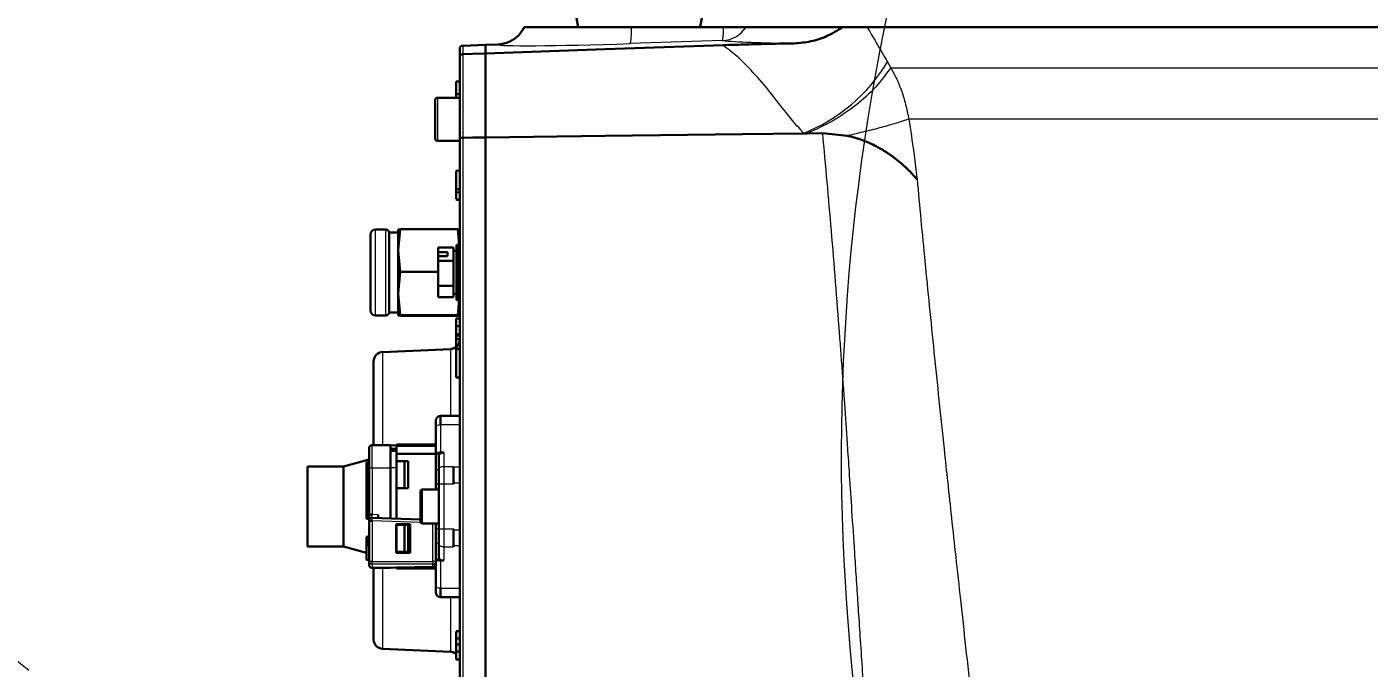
# Model space of a CAD drawing. Header units: millimetres. Extents: x 0 to 8400, y 0 to 5940.
# Drawn here: x 2129.8 to 2351.3, y 3941.1 to 4046.9 of the extents above; entities that cross this region are included whole.
import ezdxf

# ---------------------------------------------------------------- set-up
doc = ezdxf.new("R2010")
doc.units = ezdxf.units.MM
doc.linetypes.add('CENTERX2', pattern=[20.32, 12.7, -2.54, 2.54, -2.54])
doc.styles.get("Standard").update_dxf_attribs({"font": 'times.ttf', "width": 2, "height": 50})
doc.dimstyles.new('ISO-25', dxfattribs={"dimtxt": 40, "dimasz": 40, "dimexe": 1.25, "dimexo": 0.625, "dimtad": 1, "dimtxsty": 'Standard', "dimcen": 2.5, "dimclrd": 1, "dimclrt": 1, "dimadec": 0, "dimazin": 0, "dimtfac": 1, "dimtmove": 0, "dimatfit": 3, "dimfxl": 1, "dimarcsym": 0})

# ---------------------------------------------------------------- blocks, each defined once
blk = doc.blocks.new('*D12')
at = {"color": 0, "lineweight": -2, "transparency": 16777216}
for p, q in [((1654.47, 4228.38), (1654.47, 3073.55)), ((2367.71, 3824.18), (2367.71, 3073.55))]:
    blk.add_line(p, q, dxfattribs=at)
at = {"color": 1, "lineweight": -2, "transparency": 16777216}
blk.add_line((1694.47, 3074.8), (2327.71, 3074.8), dxfattribs=at)
at = {"color": 1, "lineweight": 25, "transparency": 16777216}
for points in [[(1694.47, 3081.47), (1694.47, 3068.13), (1654.47, 3074.8)], [(2327.71, 3081.47), (2327.71, 3068.13), (2367.71, 3074.8)]]:
    blk.add_solid(points, dxfattribs=at)
at = {"layer": 'Defpoints', "color": 0, "lineweight": 25, "transparency": 16777216}
for p in [(1654.47, 4229.01), (2367.71, 3824.8), (2367.71, 3074.8)]:
    blk.add_point(p, dxfattribs=at)
at = {"color": 1, "lineweight": 25, "transparency": 16777216, "insert": (2011.09, 3095.83), "char_height": 40, "attachment_point": 5}
blk.add_mtext('703', dxfattribs=at)

msp = doc.modelspace()

# ---------------------------------------------------------------- linework, layer by layer
at = {"color": 7, "linetype": 'Continuous', "lineweight": 30}
for p, q in [((2219.676, 4052.945), (2220.791, 4046.861)), ((2240.868, 4046.861), (2241.983, 4052.945)), ((2229.554, 4046.861), (2244.743, 4046.861)), ((2244.743, 4046.861), (2248.477, 4046.861)), ((2363.503, 4046.861), (2268.43, 4046.861)), ((2207.459, 4043.995), (2205.48, 4043.926)), ((2201.222, 4041.894), (2201.222, 4043.287)), ((2201.711, 4043.794), (2205.48, 4043.926)), ((2205.48, 4043.926), (2205.48, 4042.528)), ((2201.222, 4035.201), (2197.572, 4035.201)), ((2200.613, 4035.201), (2200.613, 4035.776)), ((2197.166, 4028.509), (2197.166, 4034.795)), ((2205.48, 4028.649), (2205.48, 3840.581)), ((2257.926, 4029.322), (2258.55, 4029.33)), ((2258.55, 4029.33), (2261.125, 4029.363)), ((2261.125, 4029.363), (2265.173, 4028.936)), ((2197.572, 4028.103), (2201.222, 4028.103)), ((2201.222, 3840.581), (2201.222, 4028.414)), ((2200.613, 4023.155), (2201.222, 4023.176)), ((2200.613, 4023.155), (2200.613, 4020.111)), ((2200.613, 4020.111), (2201.222, 4020.132)), ((2200.613, 4020.111), (2200.613, 4019.606)), ((2200.613, 4019.606), (2201.222, 4019.585)), ((2200.613, 4019.606), (2200.613, 4018.449)), ((2200.613, 4018.449), (2201.222, 4018.428)), ((2189.054, 4013.464), (2187.331, 4013.464)), ((2191.082, 4012.957), (2189.561, 4012.957)), ((2189.561, 4006.366), (2189.561, 4012.957)), ((2191.376, 4013.529), (2191.082, 4010.014)), ((2191.082, 4013.463), (2191.376, 4013.529)), ((2191.082, 4013.465), (2191.082, 4013.464)), ((2191.082, 4013.463), (2191.082, 4010.014)), ((2200.928, 4013.529), (2191.376, 4013.529)), ((2200.928, 4013.529), (2201.14, 4010.986)), ((2201.222, 4013.463), (2200.928, 4013.529)), ((2201.222, 4013.464), (2201.222, 4013.465)), ((2186.519, 4006.366), (2186.519, 4012.653)), ((2201.026, 4010.922), (2200.715, 4010.911)), ((2200.715, 4006.366), (2200.715, 4010.911)), ((2191.082, 4010.014), (2191.082, 4002.917)), ((2191.082, 4010.014), (2191.376, 4006.498)), ((2200.208, 4010.461), (2197.673, 4010.461)), ((2197.673, 4010.461), (2197.673, 4009.692)), ((2197.673, 4009.692), (2199.194, 4009.692)), ((2197.673, 4009.692), (2197.673, 4009.043)), ((2199.194, 4009.043), (2197.673, 4009.043)), ((2197.673, 4009.043), (2197.673, 4008.274)), ((2199.194, 4009.692), (2199.194, 4009.043)), ((2200.208, 4010.461), (2200.208, 4009.368)), ((2200.715, 4009.915), (2200.208, 4009.915)), ((2200.208, 4009.368), (2200.208, 4008.274)), ((2186.519, 4000.079), (2186.519, 4006.366)), ((2189.561, 3999.775), (2189.561, 4006.366)), ((2191.376, 4006.498), (2191.082, 4002.917)), ((2191.376, 4006.498), (2197.673, 4006.498)), ((2200.208, 4008.274), (2197.673, 4008.274)), ((2197.673, 4008.274), (2197.673, 4004.18)), ((2200.208, 4008.274), (2200.208, 4006.227)), ((2200.715, 4001.821), (2200.715, 4006.366)), ((2200.208, 4004.18), (2197.673, 4004.18)), ((2197.673, 4004.18), (2197.673, 4002.271)), ((2200.208, 4006.227), (2200.208, 4004.18)), ((2200.208, 4004.18), (2200.208, 4003.225)), ((2191.082, 4002.917), (2191.376, 3999.335)), ((2191.082, 4002.917), (2191.082, 3999.269)), ((2200.208, 4002.271), (2197.673, 4002.271)), ((2200.208, 4003.225), (2200.208, 4002.271)), ((2200.208, 4002.817), (2200.715, 4002.817)), ((2189.561, 3999.775), (2191.082, 3999.775)), ((2200.715, 4001.821), (2201.026, 4001.81)), ((2201.128, 4001.774), (2200.928, 3999.335)), ((2187.331, 3999.268), (2189.054, 3999.268)), ((2191.376, 3999.335), (2191.082, 3999.269)), ((2191.082, 3999.269), (2191.376, 3999.203)), ((2191.082, 3999.268), (2191.082, 3999.267)), ((2200.928, 3999.335), (2191.376, 3999.335)), ((2200.928, 3999.203), (2191.376, 3999.203)), ((2200.928, 3999.335), (2201.222, 3999.269)), ((2201.222, 3999.269), (2200.928, 3999.203)), ((2201.222, 3999.267), (2201.222, 3999.268)), ((2200.613, 3995.364), (2201.222, 3995.374)), ((2200.613, 3995.364), (2200.613, 3994.114)), ((2199.77, 3993.729), (2188.479, 3993.21)), ((2200.613, 3994.114), (2200.679, 3994.112)), ((2200.613, 3993.75), (2201.222, 3993.772)), ((2200.613, 3993.75), (2200.613, 3993.689)), ((2200.613, 3993.689), (2201.222, 3993.711)), ((2200.613, 3993.689), (2200.613, 3989.044)), ((2187.026, 3977.87), (2187.026, 3991.726)), ((2200.613, 3989.044), (2201.222, 3989.023)), ((2198.079, 3982.686), (2198.079, 3981.237)), ((2201.222, 3982.686), (2198.079, 3982.686)), ((2197.267, 3976.134), (2197.267, 3980.716)), ((2189.815, 3977.87), (2186.773, 3977.87)), ((2190.778, 3977.809), (2187.792, 3977.87)), ((2189.815, 3977.87), (2189.815, 3974.118)), ((2190.778, 3977.971), (2197.267, 3977.971)), ((2190.778, 3977.971), (2190.778, 3977.699)), ((2190.778, 3976.45), (2190.778, 3977.699)), ((2182.06, 3974.343), (2186.266, 3975.47)), ((2186.266, 3974.118), (2186.266, 3977.363)), ((2189.815, 3976.906), (2190.778, 3976.906)), ((2190.778, 3976.45), (2197.267, 3976.45)), ((2190.778, 3965.75), (2190.778, 3976.45)), ((2197.267, 3973.722), (2197.267, 3976.134)), ((2197.774, 3976.134), (2197.774, 3973.842)), ((2198.079, 3976.655), (2198.586, 3976.655)), ((2176.126, 3961.117), (2176.126, 3974.343)), ((2176.126, 3974.343), (2182.06, 3974.343)), ((2182.06, 3961.117), (2182.06, 3974.343)), ((2185.86, 3973.641), (2185.86, 3974.948)), ((2185.86, 3973.558), (2185.86, 3973.641)), ((2186.266, 3975.049), (2185.962, 3975.049)), ((2185.962, 3975.049), (2185.962, 3975.049)), ((2185.962, 3973.463), (2185.962, 3973.334)), ((2185.962, 3965.769), (2185.962, 3973.334)), ((2186.266, 3966.397), (2186.266, 3974.118)), ((2189.815, 3974.118), (2189.815, 3965.783)), ((2190.803, 3975.233), (2190.803, 3970.772)), ((2190.803, 3975.233), (2192.096, 3975.233)), ((2192.096, 3975.233), (2192.096, 3970.772)), ((2192.705, 3975.233), (2192.096, 3975.233)), ((2192.705, 3975.233), (2192.705, 3970.772)), ((2197.267, 3971.431), (2197.267, 3973.722)), ((2200.208, 3974.364), (2200.208, 3974.223)), ((2200.208, 3974.223), (2200.208, 3971.615)), ((2197.267, 3970.518), (2197.267, 3971.431)), ((2197.774, 3971.431), (2197.774, 3964.029)), ((2200.208, 3971.615), (2200.208, 3971.431)), ((2192.096, 3970.772), (2190.803, 3970.772)), ((2192.705, 3970.772), (2192.096, 3970.772)), ((2194.732, 3967.73), (2194.732, 3970.214)), ((2197.774, 3970.518), (2195.037, 3970.518)), ((2194.732, 3965.246), (2194.732, 3967.73)), ((2185.962, 3965.709), (2186.266, 3965.709)), ((2186.773, 3966.397), (2186.266, 3966.397)), ((2186.266, 3958.666), (2186.266, 3965.382)), ((2186.791, 3965.889), (2194.732, 3965.612)), ((2187.787, 3966.361), (2187.787, 3965.854)), ((2190.727, 3964.84), (2193.071, 3964.84)), ((2190.727, 3960.075), (2190.727, 3964.84)), ((2190.778, 3960.075), (2190.778, 3964.84)), ((2190.803, 3964.688), (2190.803, 3960.227)), ((2190.803, 3964.688), (2192.096, 3964.688)), ((2192.096, 3964.688), (2192.096, 3960.227)), ((2192.096, 3964.688), (2192.705, 3964.688)), ((2192.705, 3964.688), (2192.705, 3960.227)), ((2192.872, 3960.075), (2192.872, 3964.84)), ((2193.071, 3964.84), (2193.071, 3960.075)), ((2195.037, 3964.942), (2197.774, 3964.942)), ((2197.267, 3964.029), (2197.267, 3964.942)), ((2185.86, 3962.66), (2185.86, 3962.616)), ((2185.86, 3961.234), (2185.86, 3962.616)), ((2185.962, 3962.762), (2186.266, 3962.762)), ((2197.267, 3961.738), (2197.267, 3964.029)), ((2200.208, 3964.029), (2200.208, 3963.845)), ((2200.208, 3963.845), (2200.208, 3961.237)), ((2182.06, 3961.117), (2176.126, 3961.117)), ((2185.86, 3960.099), (2182.06, 3961.117)), ((2185.962, 3961.342), (2186.266, 3961.342)), ((2193.071, 3960.075), (2190.727, 3960.075)), ((2192.096, 3960.227), (2190.803, 3960.227)), ((2192.705, 3960.227), (2192.096, 3960.227)), ((2197.267, 3959.326), (2197.267, 3961.738)), ((2197.774, 3961.618), (2197.774, 3959.326)), ((2200.208, 3961.237), (2200.208, 3961.096)), ((2186.266, 3958.909), (2185.962, 3958.909)), ((2186.266, 3958.097), (2186.266, 3958.666)), ((2187.787, 3957.59), (2186.773, 3957.59)), ((2187.026, 3945.762), (2187.026, 3957.59)), ((2189.815, 3957.59), (2187.787, 3957.59)), ((2187.792, 3957.59), (2196.821, 3957.772)), ((2189.815, 3957.631), (2189.815, 3957.59)), ((2190.778, 3957.489), (2190.778, 3957.651)), ((2197.267, 3959.326), (2197.267, 3954.744)), ((2198.586, 3958.805), (2198.079, 3958.805)), ((2197.267, 3957.489), (2190.778, 3957.489)), ((2198.079, 3954.223), (2198.079, 3952.774)), ((2197.931, 3952.788), (2198.079, 3952.798)), ((2201.222, 3952.774), (2198.079, 3952.774)), ((2200.613, 3947.179), (2201.222, 3947.2)), ((2188.479, 3944.268), (2199.77, 3943.764)), ((2200.613, 3943.828), (2201.222, 3943.828)), ((2201.222, 3942.212), (2201.203, 3942.453)), ((2201.222, 3942.212), (2201.203, 3942.453))]:
    msp.add_line(p, q, dxfattribs=at)
at = {"color": 8, "linetype": 'Continuous', "lineweight": 15}
for p, q in [((2244.557, 4044.654), (2229.366, 4044.149)), ((2201.711, 4043.794), (2201.711, 4042.397)), ((2271.798, 4041.133), (2272.326, 4040.169)), ((2272.326, 4040.169), (2363.503, 4040.169)), ((2197.572, 4035.201), (2197.572, 4028.251)), ((2363.513, 4031.681), (2275.325, 4031.681)), ((2201.711, 4028.601), (2201.711, 3840.581)), ((2197.572, 4028.251), (2197.572, 4028.103)), ((2187.331, 4006.366), (2187.331, 4013.464)), ((2189.054, 4006.366), (2189.054, 4013.464)), ((2201.026, 4006.366), (2201.026, 4010.922)), ((2187.331, 3999.268), (2187.331, 4006.366)), ((2189.054, 3999.268), (2189.054, 4006.366)), ((2201.026, 4001.81), (2201.026, 4006.366)), ((2188.494, 3993.158), (2188.494, 3977.855)), ((2199.754, 3982.686), (2199.754, 3993.676)), ((2198.079, 3981.237), (2198.079, 3976.655)), ((2201.222, 3981.237), (2198.079, 3981.237)), ((2186.773, 3974.118), (2186.773, 3977.87)), ((2190.778, 3977.699), (2197.267, 3977.699)), ((2190.778, 3977.303), (2189.815, 3977.322)), ((2189.815, 3977.129), (2190.778, 3977.129)), ((2198.586, 3976.655), (2198.586, 3974.364)), ((2185.962, 3975.021), (2185.962, 3975.049)), ((2185.962, 3975.021), (2185.962, 3973.715)), ((2186.266, 3975.021), (2185.962, 3975.021)), ((2185.962, 3973.572), (2185.962, 3973.715)), ((2185.962, 3973.715), (2186.266, 3973.715)), ((2185.962, 3973.546), (2185.962, 3973.572)), ((2186.266, 3973.546), (2185.962, 3973.546)), ((2185.962, 3973.546), (2185.962, 3973.463)), ((2186.266, 3973.463), (2185.962, 3973.463)), ((2185.962, 3973.334), (2186.266, 3973.334)), ((2186.266, 3974.118), (2186.773, 3974.118)), ((2186.773, 3974.118), (2186.773, 3966.397)), ((2186.773, 3974.118), (2189.815, 3974.118)), ((2190.778, 3974.118), (2189.815, 3974.118)), ((2197.774, 3973.722), (2197.267, 3973.722)), ((2198.586, 3974.364), (2198.586, 3971.431)), ((2198.586, 3974.364), (2200.208, 3974.364)), ((2201.222, 3974.223), (2200.208, 3974.223)), ((2197.774, 3971.431), (2197.267, 3971.431)), ((2198.586, 3971.431), (2197.774, 3971.431)), ((2198.586, 3971.431), (2198.586, 3964.029)), ((2200.208, 3971.431), (2198.586, 3971.431)), ((2200.208, 3971.615), (2201.222, 3971.615)), ((2195.037, 3970.518), (2195.037, 3967.73)), ((2195.037, 3967.73), (2195.037, 3964.942)), ((2185.962, 3965.769), (2186.266, 3965.769)), ((2185.962, 3965.709), (2185.962, 3965.769)), ((2186.278, 3965.494), (2186.266, 3965.4)), ((2187.787, 3966.361), (2186.773, 3966.397)), ((2194.773, 3965.103), (2186.773, 3965.382)), ((2186.773, 3965.382), (2186.773, 3958.666)), ((2196.811, 3958.666), (2196.811, 3964.942)), ((2185.86, 3962.616), (2185.962, 3962.616)), ((2185.962, 3962.616), (2185.962, 3962.762)), ((2185.962, 3962.616), (2185.962, 3961.342)), ((2186.266, 3962.616), (2185.962, 3962.616)), ((2197.267, 3964.029), (2197.774, 3964.029)), ((2197.774, 3964.029), (2198.586, 3964.029)), ((2198.586, 3964.029), (2198.586, 3961.096)), ((2198.586, 3964.029), (2200.208, 3964.029)), ((2201.222, 3963.845), (2200.208, 3963.845)), ((2185.962, 3958.909), (2185.962, 3961.342)), ((2190.727, 3961.342), (2190.778, 3961.342)), ((2197.267, 3961.738), (2197.774, 3961.738)), ((2198.586, 3961.096), (2200.208, 3961.096)), ((2198.586, 3961.096), (2198.586, 3958.805)), ((2201.222, 3961.237), (2200.208, 3961.237)), ((2186.773, 3958.666), (2186.266, 3958.666)), ((2186.773, 3958.666), (2196.811, 3958.666)), ((2186.773, 3958.226), (2186.773, 3958.666)), ((2196.811, 3958.226), (2186.773, 3958.226)), ((2186.773, 3958.226), (2186.773, 3957.638)), ((2186.773, 3957.638), (2196.811, 3957.84)), ((2188.494, 3957.605), (2188.494, 3944.33)), ((2197.267, 3957.761), (2196.238, 3957.761)), ((2196.811, 3958.666), (2196.811, 3958.226)), ((2197.267, 3958.666), (2196.811, 3958.666)), ((2196.811, 3957.84), (2196.811, 3958.226)), ((2198.079, 3958.805), (2198.079, 3954.223)), ((2201.222, 3954.223), (2198.079, 3954.223)), ((2199.754, 3943.812), (2199.754, 3952.774)), ((2199.769, 3943.733), (2199.754, 3943.812)), ((2201.222, 3942.371), (2201.219, 3942.452))]:
    msp.add_line(p, q, dxfattribs=at)
at = {"color": 7, "linetype": 'Continuous', "lineweight": 30, "flags": 128}
for points in [[(2201.711, 4042.397), (2203.351, 4042.454), (2205.48, 4042.528)], [(2205.48, 4042.528), (2225.2, 4043.211), (2244.699, 4043.887)], [(2200.613, 4037.861), (2200.796, 4037.867), (2200.978, 4037.873), (2201.222, 4037.882)], [(2200.613, 4035.776), (2200.796, 4035.776), (2200.978, 4035.776), (2201.222, 4035.776)], [(2201.711, 4028.601), (2203.351, 4028.622), (2205.48, 4028.649)], [(2205.48, 4028.649), (2225.199, 4028.902), (2247.889, 4029.193), (2257.926, 4029.322)], [(2200.613, 4018.388), (2200.796, 4018.382), (2200.978, 4018.376), (2201.222, 4018.367)], [(2200.613, 3998.759), (2200.796, 3998.766), (2200.978, 3998.772), (2201.222, 3998.78)], [(2200.613, 3997.489), (2200.796, 3997.489), (2200.978, 3997.489), (2201.222, 3997.489)], [(2200.613, 3996.203), (2200.802, 3996.2), (2201.012, 3996.197), (2201.222, 3996.193)], [(2200.613, 3995.96), (2200.803, 3995.965), (2201.013, 3995.969), (2201.222, 3995.974)], [(2197.267, 3976.134), (2197.283, 3976.236), (2197.329, 3976.333), (2197.404, 3976.424), (2197.505, 3976.503), (2197.628, 3976.567), (2197.768, 3976.616), (2197.92, 3976.645), (2198.079, 3976.655)], [(2198.586, 3976.655), (2198.427, 3976.645), (2198.275, 3976.616), (2198.135, 3976.567), (2198.012, 3976.503), (2197.911, 3976.424), (2197.836, 3976.333), (2197.79, 3976.236), (2197.774, 3976.134)], [(2185.86, 3965.81), (2185.862, 3965.793), (2185.866, 3965.78)], [(2186.266, 3965.382), (2186.276, 3965.483), (2186.278, 3965.494)], [(2196.821, 3957.772), (2196.822, 3957.774), (2196.823, 3957.774)], [(2198.079, 3958.805), (2197.92, 3958.815), (2197.768, 3958.844), (2197.628, 3958.893), (2197.505, 3958.957), (2197.404, 3959.036), (2197.329, 3959.127), (2197.283, 3959.224), (2197.267, 3959.326)], [(2197.774, 3959.326), (2197.79, 3959.224), (2197.836, 3959.127), (2197.911, 3959.036), (2198.012, 3958.957), (2198.135, 3958.893), (2198.275, 3958.844), (2198.427, 3958.815), (2198.586, 3958.805)], [(2200.613, 3947.118), (2200.796, 3947.124), (2200.978, 3947.131), (2201.222, 3947.139)], [(2200.613, 3945.961), (2200.796, 3945.961), (2200.978, 3945.961), (2201.222, 3945.961)], [(2200.613, 3944.975), (2200.918, 3944.977), (2201.222, 3944.978)], [(2200.613, 3942.473), (2200.796, 3942.467), (2200.978, 3942.46), (2201.222, 3942.452)]]:
    msp.add_lwpolyline(points, dxfattribs=at)
at = {"color": 8, "linetype": 'Continuous', "lineweight": 15, "flags": 128}
for points in [[(2188.494, 3993.158), (2188.484, 3993.232), (2188.478, 3993.245)], [(2197.267, 3980.716), (2197.283, 3980.817), (2197.329, 3980.915), (2197.404, 3981.005), (2197.505, 3981.084), (2197.628, 3981.149), (2197.768, 3981.197), (2197.92, 3981.227), (2198.079, 3981.237)], [(2185.962, 3973.334), (2185.942, 3973.333), (2185.923, 3973.332), (2185.905, 3973.328), (2185.89, 3973.324), (2185.877, 3973.319), (2185.868, 3973.313), (2185.862, 3973.307), (2185.86, 3973.3)], [(2197.774, 3973.842), (2197.79, 3973.944), (2197.836, 3974.042), (2197.911, 3974.132), (2198.012, 3974.211), (2198.135, 3974.276), (2198.275, 3974.324), (2198.427, 3974.354), (2198.586, 3974.364)], [(2186.773, 3965.382), (2186.776, 3965.481), (2186.78, 3965.576), (2186.783, 3965.664), (2186.785, 3965.741), (2186.788, 3965.804), (2186.789, 3965.85), (2186.79, 3965.879), (2186.791, 3965.889)], [(2197.774, 3961.618), (2197.79, 3961.516), (2197.836, 3961.418), (2197.911, 3961.328), (2198.012, 3961.249), (2198.135, 3961.184), (2198.275, 3961.136), (2198.427, 3961.106), (2198.586, 3961.096)], [(2198.079, 3954.223), (2197.92, 3954.233), (2197.768, 3954.263), (2197.628, 3954.311), (2197.505, 3954.376), (2197.404, 3954.455), (2197.329, 3954.545), (2197.283, 3954.643), (2197.267, 3954.744)], [(2188.478, 3944.242), (2188.484, 3944.256), (2188.494, 3944.33)]]:
    msp.add_lwpolyline(points, dxfattribs=at)
at = {"color": 7, "linetype": 'Continuous', "lineweight": 15}
for centre, radius, start, end in [((2367.65, 4229.008), 713.179, 314.966774, 189.876122), ((2620.106, 3976.195), 355.9, 161.9716, 312.5254)]:
    msp.add_arc(centre, radius, start, end, dxfattribs=at)
at = {"color": 7, "linetype": 'CENTERX2', "lineweight": 0}
for centre, radius, start, end in [((2367.714, 4228.587), 373.23, 13.29144, 248.81856), ((2018.181, 4167.482), 358.334, 192.20043, 306.80522)]:
    msp.add_arc(centre, radius, start, end, dxfattribs=at)
at = {"color": 8, "linetype": 'Continuous', "lineweight": 15}
for centre, radius, start, end in [((2220.311, 4046.139), 9.271, 347.60394, 4.46608), ((2244.341, 4049.623), 4.974, 272.49401, 326.26743), ((2237.755, 4046.337), 7.008, 346.10858, 4.29234), ((2247.48, 4055.642), 28.317, 291.64825, 329.17819), ((2188.501, 3991.683), 1.475, 90.25929, 178.31431), ((2199.743, 3995.156), 1.479, 270.4275, 358.48722), ((2185.95, 3974.931), 0.0909, 82.42888, 169.53953), ((2185.95, 3973.625), 0.0909, 82.43495, 169.53345), ((2185.959, 3973.644), 0.0985, 181.84705, 271.70804), ((2185.959, 3973.562), 0.0985, 181.8422, 271.72195), ((2185.959, 3973.063), 0.0985, 181.8422, 271.72195), ((2185.957, 3966.158), 0.097, 182.95376, 272.67588), ((2186.741, 3958.702), 0.477, 184.40056, 273.8119), ((2196.827, 3958.742), 0.516, 268.28454, 328.70163), ((2196.826, 3958.356), 0.516, 268.29062, 328.69848), ((2196.987, 3957.832), 0.176, 177.31319, 199.81825), ((2188.501, 3945.805), 1.475, 181.68552, 269.74088), ((2199.707, 3942.242), 1.57, 54.74154, 88.28465)]:
    msp.add_arc(centre, radius, start, end, dxfattribs=at)
at = {"color": 7, "linetype": 'Continuous', "lineweight": 30}
for centre, radius, start, end in [((2197.572, 4034.795), 0.406, 90, 180), ((2201.425, 4033.883), 0.203, 180, 270), ((2197.572, 4028.509), 0.406, 180, 270), ((2201.425, 4029.421), 0.203, 90, 180), ((2187.331, 4012.653), 0.811, 90, 180), ((2189.054, 4012.957), 0.507, 0, 90), ((2201.019, 4011.125), 0.203, 272, 0), ((2187.331, 4000.079), 0.811, 180, 270), ((2189.054, 3999.775), 0.507, 270, 0), ((2201.019, 4001.607), 0.203, 0, 88), ((2199.701, 3995.276), 1.521, 272.47205, 359.99763), ((2188.547, 3991.726), 1.521, 92.61109, 180), ((2199.701, 3995.276), 1.521, 272.53633, 310.04664), ((2198.079, 3981.875), 0.811, 90, 180), ((2186.773, 3977.363), 0.507, 90, 180), ((2195.037, 3970.214), 0.304, 90, 180), ((2185.961, 3965.826), 0.107, 231.50443, 270.37558), ((2186.773, 3965.382), 0.507, 88, 167.24174), ((2195.037, 3965.246), 0.304, 180, 270), ((2185.962, 3962.66), 0.101, 90, 180), ((2186.773, 3958.097), 0.507, 180, 259.86952), ((2198.079, 3953.585), 0.811, 180, 259.55551), ((2188.547, 3945.762), 1.521, 180, 267.38891), ((2199.701, 3942.212), 1.521, 53.13109, 87.52617), ((2199.701, 3942.212), 1.521, 53.12732, 87.47321)]:
    msp.add_arc(centre, radius, start, end, dxfattribs=at)
at = {"color": 8, "linetype": 'Continuous', "lineweight": 15}
for centre, major_axis, ratio, start_param, end_param in [((2230.862, 4044.813), (23.403, 0.818), 0.0261538, 3.1416998, 4.6474846), ((2367.891, 4049.603), (125.731, 4.395), 0.026154, 3.3362787, 3.6208596)]:
    msp.add_ellipse(centre, major_axis=major_axis, ratio=ratio, start_param=start_param, end_param=end_param, dxfattribs=at)
at = {"color": 7, "linetype": 'Continuous', "lineweight": 30}
for centre, major_axis, ratio, start_param, end_param in [((2201.729, 4043.287), (0, 0.507), 0.9996573, 0.0349066, 1.5707963), ((2186.773, 3958.077), (0.439, 0.448), 0.5655975, 4.0121559, 4.1889661)]:
    msp.add_ellipse(centre, major_axis=major_axis, ratio=ratio, start_param=start_param, end_param=end_param, dxfattribs=at)
for points, knots in [([(2207.459, 4043.995), (2208.027, 4044.071), (2209.162, 4044.222), (2210.645, 4045.149), (2211.475, 4046.13), (2211.791, 4046.748), (2211.849, 4046.861)], [0, 0, 0, 0, 0.3102235, 0.620446, 0.9307252, 1, 1, 1, 1]), ([(2211.849, 4046.861), (2211.91, 4046.861), (2212.032, 4046.861), (2212.862, 4046.861), (2214.18, 4046.861), (2215.993, 4046.861), (2218.239, 4046.861), (2220.838, 4046.861), (2223.734, 4046.861), (2226.67, 4046.861), (2228.648, 4046.861), (2229.554, 4046.861)], [0, 0, 0, 0, 0.1105408, 0.2210787, 0.3352158, 0.4493519, 0.5629904, 0.6766309, 0.7903008, 0.9039749, 1, 1, 1, 1]), ([(2248.477, 4046.861), (2249.254, 4046.861), (2250.733, 4046.861), (2253.816, 4046.861), (2257.142, 4046.861), (2260.681, 4046.861), (2263.16, 4046.861), (2264.401, 4046.861)], [0, 0, 0, 0, 0.23526655, 0.4482687, 0.66242515, 0.83092368, 1, 1, 1, 1]), ([(2264.401, 4046.861), (2263.544, 4046.328), (2261.951, 4045.336), (2259.156, 4044.405), (2257.313, 4044.26), (2256.379, 4044.186)], [0, 0, 0, 0, 0.3644202, 0.6778143, 1, 1, 1, 1]), ([(2264.401, 4046.861), (2264.602, 4046.861), (2266.037, 4046.861), (2267.324, 4046.861), (2268.43, 4046.861)], [0, 0, 0, 0, 0.1396831, 1, 1, 1, 1]), ([(2244.699, 4043.887), (2245.83, 4043.924), (2248.139, 4043.998), (2252.105, 4044.1), (2254.757, 4044.154), (2256.379, 4044.186)], [0, 0, 0, 0, 0.2715561, 0.5545372, 1, 1, 1, 1]), ([(2201.711, 4042.397), (2201.656, 4042.39), (2201.545, 4042.375), (2201.399, 4042.288), (2201.288, 4042.162), (2201.233, 4042.025), (2201.222, 4041.933), (2201.222, 4041.896), (2201.222, 4041.894)], [0, 0, 0, 0, 0.21050781, 0.42087842, 0.63466188, 0.8555302, 0.9919123, 1, 1, 1, 1]), ([(2201.222, 4028.414), (2201.222, 4029.598), (2201.222, 4032.084), (2201.222, 4035.658), (2201.222, 4039.084), (2201.222, 4040.985), (2201.222, 4041.894)], [0, 0, 0, 0, 0.2362135, 0.4962784, 0.7591168, 1, 1, 1, 1]), ([(2205.48, 4042.528), (2205.48, 4041.566), (2205.48, 4039.629), (2205.48, 4036.166), (2205.48, 4032.527), (2205.48, 4029.943), (2205.48, 4028.649)], [0, 0, 0, 0, 0.248561, 0.500158, 0.7496996, 1, 1, 1, 1]), ([(2205.48, 4028.649), (2205.48, 4030.614), (2205.48, 4034.148), (2205.48, 4038.882), (2205.48, 4041.308), (2205.48, 4042.528)], [0, 0, 0, 0, 0.3837483, 0.6902552, 1, 1, 1, 1]), ([(2200.613, 4035.776), (2200.613, 4036.025), (2200.613, 4036.533), (2200.613, 4037.165), (2200.613, 4037.635), (2200.613, 4037.841), (2200.613, 4037.856), (2200.613, 4037.861)], [0, 0, 0, 0, 0.2264054, 0.4636664, 0.6706972, 0.8926947, 1, 1, 1, 1]), ([(2201.711, 4028.601), (2201.657, 4028.598), (2201.548, 4028.593), (2201.405, 4028.562), (2201.294, 4028.517), (2201.234, 4028.465), (2201.222, 4028.43), (2201.222, 4028.415), (2201.222, 4028.414)], [0, 0, 0, 0, 0.203375, 0.4065229, 0.615496, 0.8369316, 0.9929798, 1, 1, 1, 1]), ([(2265.173, 4028.936), (2265.333, 4028.899), (2266.286, 4028.681), (2268.013, 4028.125), (2270.065, 4027.178), (2271.898, 4026.068), (2273.551, 4024.848), (2275.192, 4023.404), (2276.173, 4022.31), (2276.683, 4021.742)], [0, 0, 0, 0, 0.03282767, 0.19535242, 0.36761054, 0.5053248, 0.65669828, 0.82165943, 1, 1, 1, 1]), ([(2200.613, 3998.759), (2200.613, 3998.756), (2200.613, 3998.752), (2200.613, 3998.486), (2200.613, 3998.198), (2200.613, 3997.859), (2200.613, 3997.609), (2200.613, 3997.489)], [0, 0, 0, 0, 0.3452315, 0.4988686, 0.6511402, 0.830926, 1, 1, 1, 1]), ([(2200.613, 3997.489), (2200.613, 3997.281), (2200.613, 3996.952), (2200.613, 3996.573), (2200.613, 3996.329), (2200.613, 3996.242), (2200.613, 3996.208), (2200.613, 3996.203)], [0, 0, 0, 0, 0.3237492, 0.5133133, 0.7027874, 0.9554968, 1, 1, 1, 1]), ([(2200.613, 3996.616), (2200.613, 3996.564), (2200.613, 3996.492), (2200.613, 3996.347), (2200.613, 3996.306)], [0, 0, 0, 0, 0.7191064, 1, 1, 1, 1]), ([(2200.613, 3996.203), (2200.613, 3996.188), (2200.613, 3996.157), (2200.613, 3996.11), (2200.613, 3996.048), (2200.613, 3995.993), (2200.613, 3995.96)], [0, 0, 0, 0, 0.2210594, 0.4421626, 0.6633958, 1, 1, 1, 1]), ([(2200.613, 3995.96), (2200.613, 3995.913), (2200.613, 3995.82), (2200.613, 3995.624), (2200.613, 3995.468), (2200.613, 3995.364)], [0, 0, 0, 0, 0.2520401, 0.5041772, 1, 1, 1, 1]), ([(2197.267, 3980.716), (2197.267, 3980.887), (2197.267, 3981.23), (2197.267, 3981.591), (2197.267, 3981.83), (2197.267, 3981.86), (2197.267, 3981.875)], [0, 0, 0, 0, 0.2500062, 0.4999991, 0.7499921, 1, 1, 1, 1]), ([(2185.962, 3975.049), (2185.957, 3975.049), (2185.948, 3975.049), (2185.933, 3975.045), (2185.916, 3975.039), (2185.898, 3975.028), (2185.883, 3975.012), (2185.87, 3974.993), (2185.862, 3974.971), (2185.861, 3974.956), (2185.86, 3974.948)], [0, 0, 0, 0, 0.0890555, 0.1904826, 0.304737, 0.4309694, 0.5672795, 0.7103704, 0.8561201, 1, 1, 1, 1]), ([(2185.86, 3973.558), (2185.86, 3973.547), (2185.86, 3973.53), (2185.86, 3973.49), (2185.86, 3973.444), (2185.86, 3973.378), (2185.86, 3973.326), (2185.86, 3973.3)], [0, 0, 0, 0, 0.2397976, 0.371623, 0.5004672, 0.7496501, 1, 1, 1, 1]), ([(2185.86, 3973.3), (2185.86, 3972.69), (2185.86, 3971.459), (2185.86, 3969.521), (2185.86, 3967.598), (2185.86, 3966.403), (2185.86, 3965.81)], [0, 0, 0, 0, 0.2476967, 0.4999989, 0.7523012, 1, 1, 1, 1]), ([(2197.774, 3973.842), (2197.774, 3973.479), (2197.774, 3972.753), (2197.774, 3971.872), (2197.774, 3971.431)], [0, 0, 0, 0, 0.4999976, 1, 1, 1, 1]), ([(2185.86, 3965.81), (2185.861, 3965.804), (2185.862, 3965.791), (2185.87, 3965.771), (2185.883, 3965.753), (2185.9, 3965.737), (2185.919, 3965.724), (2185.937, 3965.715), (2185.952, 3965.71), (2185.959, 3965.709), (2185.962, 3965.709)], [0, 0, 0, 0, 0.1303515, 0.2663841, 0.4044906, 0.5404861, 0.6704236, 0.7911074, 0.9009585, 1, 1, 1, 1]), ([(2185.962, 3965.769), (2185.949, 3965.769), (2185.929, 3965.77), (2185.906, 3965.775), (2185.889, 3965.781), (2185.876, 3965.787), (2185.864, 3965.797), (2185.862, 3965.805), (2185.86, 3965.81)], [0, 0, 0, 0, 0.24015212, 0.36932797, 0.50104864, 0.63259179, 0.76127296, 1, 1, 1, 1]), ([(2185.862, 3966.162), (2185.862, 3966.155), (2185.861, 3966.141), (2185.865, 3966.127), (2185.867, 3966.12)], [0, 0, 0, 0, 0.4878604, 1, 1, 1, 1]), ([(2186.266, 3965.382), (2186.266, 3965.386), (2186.266, 3965.395), (2186.266, 3965.482), (2186.266, 3965.673), (2186.266, 3965.95), (2186.266, 3966.2), (2186.266, 3966.332), (2186.266, 3966.397)], [0, 0, 0, 0, 0.1233955, 0.2499731, 0.4999571, 0.7499736, 0.8764125, 1, 1, 1, 1]), ([(2186.266, 3965.382), (2186.274, 3965.382), (2186.289, 3965.382), (2186.406, 3965.382), (2186.574, 3965.382), (2186.706, 3965.382), (2186.773, 3965.382)], [0, 0, 0, 0, 0.2500014, 0.5000049, 0.7499939, 1, 1, 1, 1]), ([(2197.774, 3961.618), (2197.774, 3961.981), (2197.774, 3962.707), (2197.774, 3963.588), (2197.774, 3964.029)], [0, 0, 0, 0, 0.500003, 1, 1, 1, 1]), ([(2185.962, 3961.342), (2185.955, 3961.341), (2185.94, 3961.34), (2185.918, 3961.333), (2185.899, 3961.321), (2185.88, 3961.301), (2185.864, 3961.273), (2185.862, 3961.248), (2185.86, 3961.234)], [0, 0, 0, 0, 0.10909464, 0.22625062, 0.35540915, 0.49982336, 0.71942762, 1, 1, 1, 1]), ([(2185.86, 3961.241), (2185.86, 3961.225), (2185.86, 3961.194), (2185.86, 3960.944), (2185.86, 3960.587), (2185.86, 3960.176), (2185.86, 3959.758), (2185.86, 3959.379), (2185.86, 3959.099), (2185.86, 3959.042), (2185.86, 3959.015)], [0, 0, 0, 0, 0.1229731, 0.2535649, 0.3821027, 0.4997813, 0.6187774, 0.7479483, 0.878201, 1, 1, 1, 1]), ([(2185.962, 3961.333), (2185.951, 3961.335), (2185.93, 3961.338), (2185.899, 3961.323), (2185.875, 3961.296), (2185.868, 3961.271), (2185.865, 3961.26)], [0, 0, 0, 0, 0.2683595, 0.5336329, 0.791519, 1, 1, 1, 1]), ([(2185.86, 3959.015), (2185.862, 3959.001), (2185.864, 3958.977), (2185.88, 3958.948), (2185.899, 3958.929), (2185.918, 3958.918), (2185.94, 3958.91), (2185.955, 3958.909), (2185.962, 3958.909)], [0, 0, 0, 0, 0.28782253, 0.50010297, 0.64414035, 0.77331932, 0.89061881, 1, 1, 1, 1]), ([(2186.773, 3957.59), (2186.75, 3957.591), (2186.719, 3957.592), (2186.691, 3957.597), (2186.684, 3957.598)], [0, 0, 0, 0, 0.719993, 1, 1, 1, 1]), ([(2196.826, 3957.777), (2196.861, 3957.778), (2196.943, 3957.781), (2197.08, 3957.847), (2197.202, 3957.952), (2197.247, 3958.047), (2197.267, 3958.09)], [0, 0, 0, 0, 0.2081189, 0.4792811, 0.7655991, 1, 1, 1, 1]), ([(2197.267, 3954.744), (2197.267, 3954.573), (2197.267, 3954.23), (2197.267, 3953.869), (2197.267, 3953.63), (2197.267, 3953.6), (2197.267, 3953.585)], [0, 0, 0, 0, 0.2500092, 0.5000015, 0.7499921, 1, 1, 1, 1]), ([(2200.613, 3947.118), (2200.613, 3947.112), (2200.613, 3947.102), (2200.613, 3946.948), (2200.613, 3946.694), (2200.613, 3946.356), (2200.613, 3946.089), (2200.613, 3945.961)], [0, 0, 0, 0, 0.2527067, 0.4202621, 0.5881179, 0.8019492, 1, 1, 1, 1]), ([(2200.613, 3945.961), (2200.613, 3945.805), (2200.613, 3945.529), (2200.613, 3945.182), (2200.613, 3945.044), (2200.613, 3944.975)], [0, 0, 0, 0, 0.3956901, 0.6986605, 1, 1, 1, 1]), ([(2200.613, 3944.975), (2200.613, 3944.918), (2200.613, 3944.801), (2200.613, 3944.455), (2200.613, 3944.114), (2200.613, 3943.899), (2200.613, 3943.828)], [0, 0, 0, 0, 0.26080724, 0.54280517, 0.8490545, 1, 1, 1, 1]), ([(2200.613, 3943.828), (2200.613, 3943.633), (2200.613, 3943.3), (2200.613, 3942.905), (2200.613, 3942.653), (2200.613, 3942.492), (2200.613, 3942.48), (2200.613, 3942.473)], [0, 0, 0, 0, 0.261829, 0.4461884, 0.594564, 0.7431316, 1, 1, 1, 1])]:
    msp.add_open_spline(points, degree=3, knots=knots, dxfattribs=at)
at = {"color": 8, "linetype": 'Continuous', "lineweight": 15}
for points, knots in [([(2268.43, 4046.861), (2268.931, 4046.021), (2270.046, 4044.148), (2271.175, 4042.204), (2271.798, 4041.133)], [0, 0, 0, 0, 0.4486692, 1, 1, 1, 1]), ([(2201.711, 4042.397), (2201.711, 4041.454), (2201.711, 4039.516), (2201.711, 4036.029), (2201.711, 4032.39), (2201.711, 4029.839), (2201.711, 4028.601)], [0, 0, 0, 0, 0.24495783, 0.50359143, 0.75897975, 1, 1, 1, 1]), ([(2244.873, 4043.687), (2244.873, 4043.687), (2244.818, 4043.76), (2244.758, 4043.824), (2244.699, 4043.887)], [0, 0, 0, 0, 0.0001367, 1, 1, 1, 1]), ([(2257.569, 4029.857), (2257.569, 4029.857), (2255.686, 4031.739), (2253.005, 4035.677), (2249.255, 4039.822), (2246.827, 4042.274), (2245.287, 4043.356), (2244.873, 4043.687), (2244.873, 4043.687)], [0, 0, 0, 0, 0.0000023, 0.4333674, 0.6725722, 0.9115148, 0.9999973, 1, 1, 1, 1]), ([(2272.326, 4040.169), (2271.55, 4039.086), (2269.998, 4036.919), (2266.629, 4033.894), (2262.762, 4031.226), (2259.954, 4029.962), (2258.55, 4029.33)], [0, 0, 0, 0, 0.2499999, 0.5, 0.75, 1, 1, 1, 1]), ([(2272.326, 4040.169), (2272.666, 4039.556), (2273.336, 4038.347), (2274.159, 4036.307), (2274.827, 4034.079), (2275.153, 4032.511), (2275.325, 4031.681)], [0, 0, 0, 0, 0.2539219, 0.50048883, 0.73556863, 1, 1, 1, 1]), ([(2275.325, 4031.681), (2274.652, 4031.457), (2273.304, 4031.007), (2270.829, 4030.306), (2268.118, 4029.608), (2266.156, 4029.165), (2265.175, 4028.944)], [0, 0, 0, 0, 0.2500001, 0.5000001, 0.75, 1, 1, 1, 1]), ([(2275.325, 4031.681), (2275.604, 4029.848), (2276.07, 4026.78), (2276.454, 4023.593), (2276.629, 4022.188), (2276.654, 4021.995), (2276.669, 4021.885), (2276.678, 4021.83), (2276.685, 4021.799), (2276.692, 4021.783), (2276.696, 4021.777), (2276.697, 4021.776)], [0, 0, 0, 0, 0.5565614, 0.9313556, 0.9614355, 0.9806954, 0.9898358, 0.9946953, 0.9974666, 0.9993267, 1, 1, 1, 1]), ([(2257.926, 4029.322), (2257.808, 4029.499), (2257.69, 4029.675), (2257.569, 4029.857), (2257.569, 4029.857)], [0, 0, 0, 0, 0.9999168, 1, 1, 1, 1]), ([(2274.462, 3854.617), (2274.21, 3857.174), (2273.702, 3862.323), (2272.981, 3870.104), (2272.283, 3877.995), (2271.627, 3885.795), (2271.035, 3893.2), (2270.489, 3900.349), (2269.847, 3909.054), (2269.073, 3920), (2268.409, 3929.777), (2267.917, 3937.193), (2267.613, 3941.818), (2267.285, 3946.781), (2266.972, 3951.518), (2266.679, 3955.935), (2266.338, 3961.087), (2265.966, 3966.692), (2265.582, 3972.468), (2265.273, 3977.081), (2265.062, 3980.217), (2264.929, 3982.156), (2264.804, 3983.968), (2264.627, 3986.445), (2264.394, 3989.684), (2264.15, 3992.992), (2263.56, 4000.857), (2262.604, 4012.982), (2261.609, 4024.004), (2261.125, 4029.363)], [0, 0, 0, 0, 0.04397443, 0.08856201, 0.13376364, 0.17958022, 0.22254154, 0.26091655, 0.30230831, 0.37195233, 0.44875229, 0.47004913, 0.49917757, 0.52808862, 0.55517529, 0.58043759, 0.60387546, 0.64355437, 0.67658404, 0.70296449, 0.72269563, 0.73037738, 0.73623472, 0.7537822, 0.77289171, 0.79181912, 0.81056464, 0.90788965, 1, 1, 1, 1]), ([(2276.683, 4021.742), (2276.888, 4019.533), (2277.308, 4015.003), (2277.981, 4008.042), (2278.702, 4000.747), (2279.475, 3993.119), (2280.29, 3985.251), (2281.046, 3978.07), (2281.738, 3971.611), (2282.38, 3965.669), (2283.083, 3959.209), (2283.862, 3952.088), (2284.716, 3944.304), (2285.646, 3935.864), (2286.636, 3926.882), (2287.618, 3917.921), (2288.532, 3909.538), (2289.194, 3903.424), (2289.64, 3899.289), (2289.902, 3896.843), (2290.147, 3894.555), (2290.374, 3892.427), (2290.611, 3890.189), (2291.907, 3877.917), (2293.061, 3866.294), (2294.128, 3855.543)], [0, 0, 0, 0, 0.0398243, 0.0816679, 0.1255311, 0.1714147, 0.2193185, 0.2675286, 0.3010443, 0.3359383, 0.374822, 0.417695, 0.4645568, 0.5154072, 0.5701154, 0.6267894, 0.6772497, 0.7214971, 0.7371804, 0.7519048, 0.7656706, 0.7784778, 0.7903262, 0.8060631, 1, 1, 1, 1]), ([(2199.754, 3993.676), (2197.896, 3993.591), (2194.143, 3993.419), (2190.39, 3993.246), (2188.494, 3993.158)], [0, 0, 0, 0, 0.4950174, 1, 1, 1, 1]), ([(2199.754, 3993.676), (2199.759, 3993.722), (2199.766, 3993.775), (2199.768, 3993.751), (2199.769, 3993.748)], [0, 0, 0, 0, 0.87901483, 1, 1, 1, 1]), ([(2186.791, 3965.889), (2186.788, 3965.897), (2186.783, 3965.912), (2186.778, 3966.03), (2186.775, 3966.197), (2186.774, 3966.33), (2186.773, 3966.397)], [0, 0, 0, 0, 0.24999882, 0.49999959, 0.74998855, 1, 1, 1, 1]), ([(2188.494, 3944.33), (2190.39, 3944.242), (2194.143, 3944.068), (2197.896, 3943.897), (2199.754, 3943.812)], [0, 0, 0, 0, 0.5049826, 1, 1, 1, 1])]:
    msp.add_open_spline(points, degree=3, knots=knots, dxfattribs=at)

# ---------------------------------------------------------------- dimensions: what is measured, and where the dimension line sits
at = {"color": 0, "lineweight": 25}
dim = msp.add_linear_dim(base=(2367.714, 3074.8), p1=(1654.472, 4229.008), p2=(2367.714, 3824.804), text='703', dimstyle='ISO-25', dxfattribs=at)
dim.commit()
dim.dimension.update_dxf_attribs({"geometry": '*D12', "text_midpoint": (2011.093, 3095.829)})

doc.saveas('drawing.dxf')
